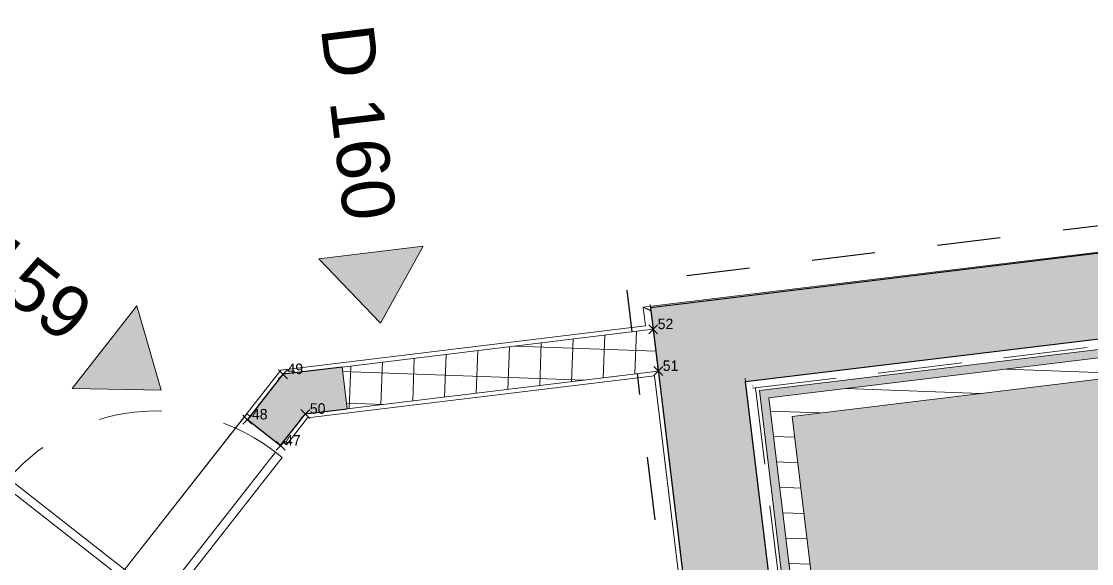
# Model space of a CAD drawing. Header units: metres. Extents: x 400403 to 400526, y 4543947 to 4544120.
# Drawn here: x 400457.34 to 400462.42, y 4543975.41 to 4543977.99 of the extents above; entities that cross this region are included whole.
import ezdxf

# ---------------------------------------------------------------- set-up
doc = ezdxf.new("R2010")
doc.units = ezdxf.units.M
for name, pattern in [('Dash', [0.6, 0.3, -0.3]), ('Dot 1mm', [0.09999999999999999, 0, -0.09999999999999999]), ('Hidden', [0.6000000000000001, 0.4, -0.2]), ('Hidden_2_', [0.6000000000000001, 0.4, -0.2])]:
    doc.linetypes.add(name, pattern=pattern)
for name, color, linetype, lineweight, true_color in [('A-----NPP', 7, 'Continuous', 15, 0x00a000), ('A_AREA', 4, 'Dash', 60, 0x00ffff), ('A_DOOR', 5, 'Continuous', 13, 0x0000ff), ('A_RC', 7, 'Continuous', 15, 0x007f00)]:
    doc.layers.add(name, color=color, linetype=linetype, lineweight=lineweight, true_color=true_color)
for name, color, linetype, lineweight in [('A-DETLGEM', 7, 'Continuous', 13), ('A_ELEVATION_1', 7, 'Continuous', 13), ('A_ELEVATION_2', 7, 'Continuous', 18), ('A_HATCH', 7, 'Continuous', 18), ('A_PROJECTION', 7, 'Continuous', 5), ('A_SECTION_LINE', 7, 'Continuous', 5), ('G-PLANOTM', 7, 'Continuous', 13)]:
    doc.layers.add(name, color=color, linetype=linetype, lineweight=lineweight)
doc.styles.add('Arial_1', font='Arial.ttf', dxfattribs={"height": 0.2499999999999998})
pattern_1 = [(45, (0, 0), (-0.08838834764831845, 0.08838834764831845), []), (45, (0.08800000000000001, 0), (-0.08838834764831845, 0.08838834764831845), [0.063, -0.031])]

# ---------------------------------------------------------------- blocks, each defined once
blk = doc.blocks.new('_SINGLE SWINGING_no handle - INT HOLLOW METAL-5776789-PERON KAT _1_10 _-3_21_ KOTU TUĞLA DUVAR PLANI - 2_2')
at = {"layer": 'A_DOOR', "color": 176, "true_color": 0x00007f}
for p, q in [((-0.4600000000000067, 0.02949999999902054), (0.4599999999999747, 0.02949999999902054)), ((-0.4600000000000068, -0.01050000000097889), (-0.4600000000000067, 0.02949999999902054)), ((0.4599999999999746, 0.02949999999902054), (0.4599999999999746, -0.01050000000097889)), ((0.4599999999999746, -0.01050000000097889), (-0.4600000000000068, -0.01050000000097889)), ((0.4599999999999578, -0.0105000000009838), (0.4199999999999578, -0.01050000000098373)), ((0.4199999999999564, -0.9305000000009839), (0.4199999999999578, -0.0105000000009837)), ((0.4599999999999578, -0.0105000000009838), (0.4599999999999563, -0.930500000000984)), ((0.4599999999999563, -0.930500000000984), (0.4199999999999564, -0.9305000000009839))]:
    blk.add_line(p, q, dxfattribs=at)
at = {"layer": 'A_DOOR', "linetype": 'Dash', "lineweight": 5}
blk.add_arc((0.4599999999999576, -0.01050000000098373), 0.9200000000000008, 178.9999999999995, 269.9999999999996, dxfattribs=at)
blk = doc.blocks.new('M09-PRT-S24-ZZ-M3-ARC-01_rvt-1-PERON KAT _1_10 _-3_21_ KOTU TUĞLA DUVAR PLANI - 2_2')
at = {"layer": 'A_HATCH', "lineweight": 5, "true_color": 0x787878}
h = blk.add_hatch(dxfattribs=at)
h.set_pattern_fill('FP_2', color=8, style=0, pattern_type=2)
h.set_pattern_definition([(45, (0, 0), (-0.1060660171779821, 0.1060660171779821), []), (135, (0, 0), (-0.1060660171779821, -0.1060660171779821), [])])
h.paths.add_polyline_path([(126.1570852142813, -33.79297779469709), (127.0316642525811, -32.5892230183582), (126.8698608537061, -32.4716659678997), (125.9952818154062, -33.67542074423866)], flags=0)
at = {"layer": 'A_RC', "lineweight": 5, "true_color": 0xff8000}
blk.add_hatch(color=30, dxfattribs=at).paths.add_polyline_path([(125.8718694785265, -34.17471655963386), (126.0694071466455, -34.14342966662577), (126.0395281638228, -33.95478119357212), (126.1570852142812, -33.79297779469707), (125.9952818154062, -33.67542074423863), (125.8290310402953, -33.90424530536576), (125.8706842423838, -34.1672332731427)], flags=0)
at = {"layer": 'G-PLANOTM', "linetype": 'Hidden', "lineweight": 5, "true_color": 0x787878}
h = blk.add_hatch(dxfattribs=at)
h.set_pattern_fill('FP_1', color=8, style=0, pattern_type=2)
h.set_pattern_definition(pattern_1)
h.paths.add_polyline_path([(126.8121334168002, -43.94984180028957), (127.0503788279411, -43.62192512375999), (69.14334172818242, -1.550000000000271), (68.45375773204518, -1.550000000000263), (126.4136455600131, -43.66032342544006)], flags=0)
h.paths.add_polyline_path([(132.2902747160183, -36.4098271582594), (132.5285201268918, -36.08191048209794), (127.3504922333829, -32.31985300626563), (127.1122468225093, -32.64776968242712), (132.1021460413161, -36.27314367535099)], flags=0)
h.paths.add_polyline_path([(121.2879627219687, -28.41617958819882), (121.5262081328422, -28.08826291203734), (113.7134310618535, -22.41194810813881), (113.47518565098, -22.73986478430029), (116.3527024355227, -24.83050310331983), (116.3536590453407, -24.82918652046008), (116.5154591494044, -24.94674810570355), (116.5145058344612, -24.94806015382449), (121.2163430921679, -28.36414488130859)], flags=0)
h.paths.add_polyline_path([(108.3025794247999, -18.98174638035507), (108.5408248356733, -18.65382970419358), (84.99942286000416, -1.550000000000271), (84.30983886464098, -1.550000000000263), (108.2978207895446, -18.9782890294669)], flags=0)
h = blk.add_hatch(dxfattribs=at)
h.set_pattern_fill('FP_1', color=8, style=0, pattern_type=2)
h.set_pattern_definition(pattern_1)
h.paths.add_polyline_path([(127.1122468225094, -32.64776968242711), (130.9857625666644, -27.31633264351168), (130.6599236294859, -27.07959679837147), (126.7864078853309, -32.41103383728689), (127.0346170822299, -32.59136837467607)], flags=0)
h.paths.add_polyline_path([(121.6138016591508, -28.65291543334167), (125.4873174033058, -23.32147839442628), (125.1614784661237, -23.0847425492834), (121.2879627219687, -28.4161795881988), (121.5917156076558, -28.63686897765484)], flags=0)
h.paths.add_polyline_path([(135.21748573713, -21.49186537924387), (138.8562134154608, -16.48358638927134), (138.5303744782823, -16.24685054413112), (134.8916467999515, -21.25512953410366), (135.1931043235056, -21.47415124535287)], flags=0)
h.paths.add_polyline_path([(129.7190405737715, -17.49701113015849), (133.3577682521022, -12.48873214018594), (133.0319293149201, -12.25199629504308), (129.3932016365893, -17.26027528501563), (129.5801584177356, -17.39610733741734)], flags=0)
at = {"layer": 'A_AREA', "lineweight": 25}
for p, q in [((132.6112680605903, -24.17286189150926), (126.6225759938333, -32.41558937946267)), ((126.8110926164759, -32.55255350712105), (126.6492887224688, -32.43499713825349)), ((131.9079152791986, -36.25557912753774), (126.9728965105306, -32.67010987602317))]:
    blk.add_line(p, q, dxfattribs=at)
at = {"layer": 'A_ELEVATION_2', "lineweight": 20}
for p, q in [((126.869860853706, -32.47166596789967), (125.9952818154061, -33.67542074423864)), ((127.031664252581, -32.58922301835816), (126.869860853706, -32.47166596789967)), ((126.1570852142811, -33.79297779469707), (127.031664252581, -32.58922301835816))]:
    blk.add_line(p, q, dxfattribs=at)
at = {"layer": 'A_ELEVATION_2', "lineweight": 13}
blk.add_line((125.9952818154061, -33.67542074423864), (126.1570852142811, -33.79297779469707), dxfattribs=at)
at = {"layer": 'A_RC'}
for p, q in [((126.7610517826505, -32.43496289088858), (130.8686069812937, -26.78139817813885)), ((126.8335412546196, -32.48762957510682), (126.7610517826505, -32.43496289088858)), ((125.8079813279424, -33.899191716545), (126.8335412546196, -32.48762957510682)), ((127.0361057084835, -32.61713591108737), (126.0605778761754, -33.95983478239268)), ((131.9549290342833, -36.19087024502572), (127.0361057084835, -32.61713591108737)), ((126.0509539463487, -35.4332604540322), (125.8079813279424, -33.899191716545)), ((126.0605778761754, -33.95983478239268), (126.086022389094, -34.12048511437247)), ((126.086022389094, -34.12048511437247), (126.0662686222821, -34.12361380367327)), ((125.8687309541631, -34.15490069668131), (125.8489771873512, -34.15802938598213)), ((125.8489771873512, -34.15802938598213), (126.0054116523914, -35.14571772657726))]:
    blk.add_line(p, q, dxfattribs=at)
at = {"layer": 'A_RC', "color": 7, "lineweight": 25}
for p, q in [((125.9952818154061, -33.67542074423861), (125.8290310402952, -33.90424530536573)), ((126.0395281638227, -33.95478119357207), (126.1570852142811, -33.79297779469704)), ((125.8290310402952, -33.90424530536573), (125.8718694785264, -34.17471655963384)), ((126.0694071466454, -34.14342966662574), (126.0395281638227, -33.95478119357207)), ((125.8718694785264, -34.17471655963384), (126.0694071466454, -34.14342966662574))]:
    blk.add_line(p, q, dxfattribs=at)
at = {"layer": 'A_RC', "color": 7}
blk.add_line((126.1570852142811, -33.79297779469704), (125.9952818154061, -33.67542074423861), dxfattribs=at)
at = {"layer": 'G-PLANOTM', "lineweight": 25}
for p, q in [((130.6599236294858, -27.07959679837145), (126.7864078853308, -32.41103383728686)), ((127.3504922333827, -32.3198530062656), (130.9857625666643, -27.31633264351165)), ((132.5285201268917, -36.0819104820979), (127.3504922333827, -32.3198530062656)), ((126.7864078853308, -32.41103383728686), (127.1122468225093, -32.64776968242708)), ((127.1122468225092, -32.64776968242709), (132.2902747160182, -36.40982715825938))]:
    blk.add_line(p, q, dxfattribs=at)
at = {"layer": 'G-PLANOTM', "linetype": 'Hidden'}
for p, q in [((127.3965946495271, -32.3166019311817), (130.9936579144108, -27.36566908660468)), ((132.553993323664, -36.04684963460404), (127.40431391057, -32.30538853539748))]:
    blk.add_line(p, q, dxfattribs=at)
for points in [[(127.3720012435487, -32.31314020546066), (127.371592645847, -32.31326399402137), (127.3711731414088, -32.31339188351043), (127.3707441186037, -32.31352335192688)], [(127.3881166427685, -32.30845930099884), (127.3877697203161, -32.30855397869646), (127.3874225266882, -32.30864875566149), (127.3870726389875, -32.30874454583201)], [(127.404313156998, -32.3053890019205), (127.404227200678, -32.30532660948352), (127.4040839273194, -32.30528557285601), (127.4038917054175, -32.30526275636748)], [(126.7975629016767, -32.41900019693905), (126.7872258840241, -32.42373955377855), (126.7740395785709, -32.42965489617361), (126.760284382709, -32.43580385589628)]]:
    blk.add_open_spline(points, degree=3, dxfattribs=at)
at = {"lineweight": 15, "rotation": 279.0000000000001}
blk.add_blockref('_SINGLE SWINGING_no handle - INT HOLLOW METAL-5776789-PERON KAT _1_10 _-3_21_ KOTU TUĞLA DUVAR PLANI - 2_2', (126.1579852716792, -34.63556917889983), dxfattribs=at)
blk = doc.blocks.new('Elevation - Filled Arrow-693709-PERON KAT _1_10 _-3_21_ KOTU TUĞLA DUVAR PLANI - 2_2')
at = {"layer": 'A_SECTION_LINE'}
blk.add_hatch(color=256, dxfattribs=at).paths.add_polyline_path([(6.591881948714948e-07, 0.005843741991433941), (0.002531957843382645, 0.002468698742516678), (-0.002450179215144995, 0.002468698742516693)], flags=0)
for p, q in [((6.591881948721558e-07, 0.005843741991433941), (-0.002450179215144995, 0.002468698742516693)), ((0.002531957843382645, 0.002468698742516679), (6.591881948714948e-07, 0.005843741991433941)), ((-0.002450179215144993, 0.002468698742516694), (0.002531957843382645, 0.002468698742516678))]:
    blk.add_line(p, q, dxfattribs=at)
blk = doc.blocks.new('*U825')
at = {"color": 0, "linetype": 'ByBlock', "lineweight": -2, "transparency": 16777216}
for p, q in [((-0.7071067811865476, -0.7071067811865476), (0.7071067811865476, 0.7071067811865476)), ((-0.7071067811865476, 0.7071067811865476), (0.7071067811865476, -0.7071067811865476))]:
    blk.add_line(p, q, dxfattribs=at)
blk = doc.blocks.new('*U964', base_point=(400458.5694089128, 4543975.970171575))
at = {"color": 1, "linetype": 'ByBlock', "insert": (400458.5906221162, 4543975.970171575), "char_height": 0.05, "attachment_point": 7}
blk.add_mtext('47', dxfattribs=at)
blk = doc.blocks.new('*U965', base_point=(400458.5694089128, 4543975.970171575))
at = {"color": 61, "linetype": 'ByBlock', "lineweight": -2}
blk.add_blockref('*U964', (400458.5694089128, 4543975.970171575), dxfattribs=at)
blk = doc.blocks.new('*U966', base_point=(400458.5694089128, 4543975.970171575))
at = {"color": 61, "linetype": 'ByBlock', "lineweight": -2}
blk.add_blockref('*U965', (400458.5694089128, 4543975.970171575), dxfattribs=at)
at = {"color": 60, "linetype": 'ByBlock', "lineweight": -2, "xscale": 0.03, "yscale": 0.03, "zscale": 0.03, "rotation": 8.537736462515939e-07}
blk.add_blockref('*U825', (400458.5694089128, 4543975.970171575), dxfattribs=at)
blk = doc.blocks.new('*U967', base_point=(400458.4119702425, 4543976.093512829))
at = {"color": 1, "linetype": 'ByBlock', "insert": (400458.4331834459, 4543976.093512829), "char_height": 0.05, "attachment_point": 7}
blk.add_mtext('48', dxfattribs=at)
blk = doc.blocks.new('*U968', base_point=(400458.4119702425, 4543976.093512829))
at = {"color": 61, "linetype": 'ByBlock', "lineweight": -2}
blk.add_blockref('*U967', (400458.4119702425, 4543976.093512829), dxfattribs=at)
blk = doc.blocks.new('*U969', base_point=(400458.4119702425, 4543976.093512829))
at = {"color": 60, "linetype": 'ByBlock', "lineweight": -2, "xscale": 0.03, "yscale": 0.03, "zscale": 0.03, "rotation": 8.537736462515939e-07}
blk.add_blockref('*U825', (400458.4119702425, 4543976.093512829), dxfattribs=at)
at = {"color": 61, "linetype": 'ByBlock', "lineweight": -2}
blk.add_blockref('*U968', (400458.4119702425, 4543976.093512829), dxfattribs=at)
blk = doc.blocks.new('*U970', base_point=(400458.5808507602, 4543976.309079993))
at = {"color": 1, "linetype": 'ByBlock', "insert": (400458.6020639636, 4543976.309079993), "char_height": 0.05, "attachment_point": 7}
blk.add_mtext('49', dxfattribs=at)
blk = doc.blocks.new('*U971', base_point=(400458.5808507602, 4543976.309079993))
at = {"color": 61, "linetype": 'ByBlock', "lineweight": -2}
blk.add_blockref('*U970', (400458.5808507602, 4543976.309079993), dxfattribs=at)
blk = doc.blocks.new('*U972', base_point=(400458.5808507602, 4543976.309079993))
at = {"color": 61, "linetype": 'ByBlock', "lineweight": -2}
blk.add_blockref('*U971', (400458.5808507602, 4543976.309079993), dxfattribs=at)
at = {"color": 60, "linetype": 'ByBlock', "lineweight": -2, "xscale": 0.03, "yscale": 0.03, "zscale": 0.03, "rotation": 8.537736462515939e-07}
blk.add_blockref('*U825', (400458.5808507602, 4543976.309079993), dxfattribs=at)
blk = doc.blocks.new('*U973', base_point=(400458.6871998102, 4543976.120525506))
at = {"color": 1, "linetype": 'ByBlock', "insert": (400458.7084130137, 4543976.120525506), "char_height": 0.05, "attachment_point": 7}
blk.add_mtext('50', dxfattribs=at)
blk = doc.blocks.new('*U974', base_point=(400458.6871998102, 4543976.120525506))
at = {"color": 61, "linetype": 'ByBlock', "lineweight": -2}
blk.add_blockref('*U973', (400458.6871998102, 4543976.120525506), dxfattribs=at)
blk = doc.blocks.new('*U975', base_point=(400458.6871998102, 4543976.120525506))
at = {"color": 61, "linetype": 'ByBlock', "lineweight": -2}
blk.add_blockref('*U974', (400458.6871998102, 4543976.120525506), dxfattribs=at)
at = {"color": 60, "linetype": 'ByBlock', "lineweight": -2, "xscale": 0.03, "yscale": 0.03, "zscale": 0.03, "rotation": 8.537736462515939e-07}
blk.add_blockref('*U825', (400458.6871998102, 4543976.120525506), dxfattribs=at)
blk = doc.blocks.new('*U976', base_point=(400460.3628124288, 4543976.324008929))
at = {"color": 1, "linetype": 'ByBlock', "insert": (400460.3840256322, 4543976.324008929), "char_height": 0.05, "attachment_point": 7}
blk.add_mtext('51', dxfattribs=at)
blk = doc.blocks.new('*U977', base_point=(400460.3628124288, 4543976.324008929))
at = {"color": 61, "linetype": 'ByBlock', "lineweight": -2}
blk.add_blockref('*U976', (400460.3628124288, 4543976.324008929), dxfattribs=at)
blk = doc.blocks.new('*U978', base_point=(400460.3628124288, 4543976.324008929))
at = {"color": 61, "linetype": 'ByBlock', "lineweight": -2}
blk.add_blockref('*U977', (400460.3628124288, 4543976.324008929), dxfattribs=at)
at = {"color": 60, "linetype": 'ByBlock', "lineweight": -2, "xscale": 0.03, "yscale": 0.03, "zscale": 0.03, "rotation": 8.537736462515939e-07}
blk.add_blockref('*U825', (400460.3628124288, 4543976.324008929), dxfattribs=at)
blk = doc.blocks.new('*U979', base_point=(400460.3387019153, 4543976.522550315))
at = {"color": 1, "linetype": 'ByBlock', "insert": (400460.3599151187, 4543976.522550315), "char_height": 0.05, "attachment_point": 7}
blk.add_mtext('52', dxfattribs=at)
blk = doc.blocks.new('*U980', base_point=(400460.3387019153, 4543976.522550315))
at = {"color": 61, "linetype": 'ByBlock', "lineweight": -2}
blk.add_blockref('*U979', (400460.3387019153, 4543976.522550315), dxfattribs=at)
blk = doc.blocks.new('*U981', base_point=(400460.3387019153, 4543976.522550315))
at = {"color": 61, "linetype": 'ByBlock', "lineweight": -2}
blk.add_blockref('*U980', (400460.3387019153, 4543976.522550315), dxfattribs=at)
at = {"color": 60, "linetype": 'ByBlock', "lineweight": -2, "xscale": 0.03, "yscale": 0.03, "zscale": 0.03, "rotation": 8.537736462515939e-07}
blk.add_blockref('*U825', (400460.3387019153, 4543976.522550315), dxfattribs=at)

msp = doc.modelspace()

# ---------------------------------------------------------------- hatches: boundary and pattern name
at = {"layer": 'A-DETLGEM', "true_color": 0xc0c0c0}
h = msp.add_hatch(color=9, dxfattribs=at)
h.paths.add_polyline_path([(400452.7678284498, 4543963.817201259), (400452.807536728, 4543963.822023363), (400452.2095959864, 4543968.745849808), (400451.8621474833, 4543968.703656279), (400443.1550779355, 4544040.403235087), (400441.0116069176, 4544042.707948361), (400440.4027377538, 4544047.721766425), (400440.3665329389, 4544047.688094571), (400440.973465436, 4544042.690224256), (400443.1169364539, 4544040.385510983), (400451.8272613075, 4543968.659125897), (400452.1747098116, 4543968.701319427), (400452.7590697927, 4543963.88932564)], flags=0)
h.paths.add_polyline_path([(400459.1456847905, 4543964.591716809), (400459.1853930682, 4543964.596538912), (400458.5934799553, 4543969.47073001), (400461.6588573853, 4543969.842984003), (400460.8873209447, 4543976.19630845), (400466.8435626134, 4543976.919623862), (400467.3137176313, 4543973.048066777), (400474.6425523991, 4543973.93806746), (400474.1723973808, 4543977.809624544), (400480.1286390489, 4543978.532939957), (400480.9001754895, 4543972.179615511), (400483.9425375685, 4543972.549074559), (400484.5344506814, 4543967.674883462), (400484.5741589595, 4543967.679705564), (400483.9774237438, 4543972.59360494), (400480.9350616648, 4543972.224145892), (400480.1635252247, 4543978.577470337), (400474.1278670002, 4543977.844510719), (400474.5980220182, 4543973.972953635), (400467.3486038066, 4543973.092597158), (400466.8784487887, 4543976.964154243), (400460.8427905642, 4543976.231194624), (400461.6143270048, 4543969.877870179), (400458.5489495748, 4543969.505616185), (400459.1390477351, 4543964.646370565)], flags=0)
h.paths.add_polyline_path([(400459.9569060474, 4543983.487089534), (400465.9924567199, 4543984.220036092), (400464.8906062405, 4543993.293377566), (400458.8746948356, 4543992.562815967), (400459.9556163388, 4543983.497905393)], flags=0)
h.paths.add_polyline_path([(400459.9918782643, 4543983.531630363), (400458.9191393612, 4543992.527919366), (400464.8557200652, 4543993.248847186), (400465.9479263393, 4543984.254922268), (400460.1314518425, 4543983.548579931)], flags=0)
h.paths.add_polyline_path([(400458.0112363381, 4543999.817669151), (400464.0157961418, 4544000.546852232), (400463.0719067157, 4544008.319441385), (400462.9540591092, 4544008.827320962), (400462.853616445, 4544009.313623422), (400462.7649953143, 4544009.802260861), (400462.6882504007, 4544010.292949756), (400462.623429733, 4544010.785405664), (400462.5705746912, 4544011.279343418), (400462.5297200285, 4544011.774477336), (400462.5008939017, 4544012.270521433), (400462.4841179132, 4544012.767189649), (400462.4794071672, 4544013.264196078), (400462.4867703492, 4544013.761255213), (400462.5060082256, 4544014.257894722), (400462.519393141, 4544014.493754781), (400462.5472567083, 4544014.769675243), (400462.5872155993, 4544015.044103815), (400462.6391938786, 4544015.316496773), (400462.7030915535, 4544015.586352989), (400462.7787847874, 4544015.853140966), (400462.8661452603, 4544016.11639228), (400462.9649505989, 4544016.375457826), (400463.0751031215, 4544016.630059193), (400463.1963096686, 4544016.879517213), (400463.3283640147, 4544017.123412716), (400463.4709075989, 4544017.361116725), (400463.6239789823, 4544017.592643403), (400463.7867914751, 4544017.816846895), (400463.9594442361, 4544018.033863748), (400454.573545323, 4544028.125815366), (400458.009917698, 4543999.828527677)], flags=0)
h.paths.add_polyline_path([(400458.046122513, 4543999.862199532), (400454.6280945071, 4544028.008427956), (400463.9062519699, 4544018.032322622), (400463.7351404928, 4544017.81486156), (400463.5736655855, 4544017.590152182), (400463.4178631395, 4544017.351430406), (400463.2808331425, 4544017.120708297), (400463.1500316883, 4544016.876865254), (400463.0299779103, 4544016.627555124), (400462.9208997866, 4544016.373251341), (400462.8230044554, 4544016.114436824), (400462.7301173477, 4544015.829012659), (400462.6614841811, 4544015.585249143), (400462.5981659611, 4544015.315880894), (400462.5466433965, 4544015.04400983), (400462.5062295982, 4544014.762341226), (400462.4784841562, 4544014.479461997), (400462.4637149625, 4544014.218560378), (400462.4453155819, 4544013.722700703), (400462.4389194982, 4544013.226541006), (400462.4445304564, 4544012.730371809), (400462.4621451708, 4544012.23448364), (400462.4917533278, 4544011.739166859), (400462.5333375918, 4544011.244711499), (400462.5868736111, 4544010.75140708), (400462.6523300392, 4544010.259542453), (400462.7296685494, 4544009.769405625), (400462.8188438561, 4544009.281283592), (400462.9198037434, 4544008.795462168), (400463.0330741453, 4544008.307408151), (400463.9712657613, 4544000.581738408), (400458.1453932078, 4543999.874254788)], flags=0)
h.paths.add_polyline_path([(400473.2484207419, 4543985.099658736), (400479.284049389, 4543985.832614762), (400478.1820188975, 4543994.907438577), (400472.1463606735, 4543994.174478958), (400472.3033203884, 4543992.881972294), (400472.5165721179, 4543992.807302116), (400472.6992997048, 4543992.731547963), (400472.8883344322, 4543992.639742639), (400473.0715157325, 4543992.536969901), (400473.2482302474, 4543992.423592242), (400473.4178836812, 4543992.300005571), (400473.5799032227, 4543992.166638209), (400473.7337397608, 4543992.023949686), (400473.8788699331, 4543991.872429312), (400474.0147979796, 4543991.712594587), (400474.1410574355, 4543991.544989416), (400474.2572126357, 4543991.37018218), (400474.3628600175, 4543991.188763615), (400474.4495357378, 4543991.019716297), (400474.533708327, 4543990.828649135), (400474.6065029633, 4543990.632964118), (400474.6676678532, 4543990.433338114), (400474.7169914288, 4543990.230461626), (400474.754303081, 4543990.025036394), (400474.7794737504, 4543989.817772982), (400474.7924163715, 4543989.609388304), (400474.7930851048, 4543989.400583901), (400474.7792358823, 4543989.172607589), (400474.7576405313, 4543988.984719086), (400474.7216476873, 4543988.779058686), (400474.6736268132, 4543988.575869906), (400474.6137440131, 4543988.375855568), (400474.5422064197, 4543988.179707517), (400474.4592614784, 4543987.988104223), (400474.3651960958, 4543987.801708438), (400474.2603356392, 4543987.621164899), (400474.1449529473, 4543987.446978354), (400474.0197164291, 4543987.280110134), (400473.8846547069, 4543987.12063671), (400473.7407301488, 4543986.969654641), (400473.5880352646, 4543986.827260971), (400473.4272334832, 4543986.694090133), (400473.2588810144, 4543986.570602759), (400473.0835601851, 4543986.457225991), (400473.2471021014, 4543985.110517261)], flags=0)
h.paths.add_polyline_path([(400473.2833069172, 4543985.144189117), (400473.1263708575, 4543986.436500991), (400473.3017485785, 4543986.551669539), (400473.4700988075, 4543986.67688671), (400473.6308465205, 4543986.811724807), (400473.7834426603, 4543986.955723272), (400473.9273660137, 4543987.108390254), (400474.0621249881, 4543987.269204303), (400474.1872592983, 4543987.43761613), (400474.3023415288, 4543987.613050506), (400474.4069785989, 4543987.794908206), (400474.5074580634, 4543987.998059126), (400474.5835245471, 4543988.175389119), (400474.6558126035, 4543988.376024545), (400474.7144871308, 4543988.573864964), (400474.7622909542, 4543988.778158709), (400474.7980785943, 4543988.984896186), (400474.8217278147, 4543989.193371254), (400474.8331578379, 4543989.402871836), (400474.8323296225, 4543989.612682355), (400474.8192459974, 4543989.822086171), (400474.7939516521, 4543990.030368037), (400474.7565329825, 4543990.236816536), (400474.7071177983, 4543990.440726513), (400474.6458748831, 4543990.641401486), (400474.5730134217, 4543990.838156021), (400474.488782282, 4543991.030318075), (400474.3934691679, 4543991.217231289), (400474.2873996334, 4543991.398257236), (400474.1709359764, 4543991.572777596), (400474.0444759946, 4543991.74019627), (400473.9084516294, 4543991.899941416), (400473.7633274915, 4543992.051467401), (400473.6095992732, 4543992.194256666), (400473.4439646486, 4543992.33062162), (400473.2682025452, 4543992.458325363), (400473.1021770272, 4543992.565486071), (400472.9195497153, 4543992.668774039), (400472.7312003668, 4543992.761216792), (400472.5377723147, 4543992.842498573), (400472.3399262401, 4543992.912341758), (400472.1908910541, 4543994.139592783), (400478.1471327222, 4543994.862908197), (400479.2395190084, 4543985.867500938), (400473.334393588, 4543985.150392991)], flags=0)
h.paths.add_polyline_path([(400490.912307022, 4543968.449399011), (400490.9520152997, 4543968.454221114), (400490.3601021873, 4543973.328412213), (400490.732206514, 4543973.373599902), (400488.5232563558, 4543991.563508122), (400490.6556640359, 4543989.270690424), (400483.9677507169, 4544044.343245594), (400483.9214053843, 4544044.393077247), (400490.6011148518, 4543989.388077835), (400488.4687071716, 4543991.680895532), (400490.6876761335, 4543973.408486077), (400490.3155718063, 4543973.363298387), (400490.9056699671, 4543968.504052767)], flags=0)
h.paths.add_polyline_path([(400471.2437053081, 4544001.420437631), (400477.2984102238, 4544002.155710245), (400477.0839002305, 4544003.922122707), (400470.2032762315, 4544011.320340516), (400471.2398309094, 4544001.457303355)], flags=0)
h.paths.add_polyline_path([(400471.2792374413, 4544001.465046455), (400470.2555795555, 4544011.205367911), (400477.0457587489, 4544003.904398602), (400477.2538798433, 4544002.190596421), (400471.452247412, 4544001.48605648)], flags=0)
at = {"layer": 'A-DETLGEM', "lineweight": 5, "true_color": 0x787878}
h = msp.add_hatch(dxfattribs=at)
h.set_pattern_fill('FP_3', color=8, scale=0.999999999991027, angle=-47.07600604230347, style=0, pattern_type=2)
h.set_pattern_definition([(357.9239939576966, (400397.7144573492, 4544091.538091335), (0.004347025583265216, 0.1199212381870702), [])])
h.paths.add_polyline_path([(400452.6685577554, 4543963.805146002), (400452.7678284498, 4543963.817201259), (400452.1747098116, 4543968.701319427), (400451.8272613075, 4543968.659125897), (400443.1169364539, 4544040.385510983), (400440.973465436, 4544042.690224256), (400440.3665329389, 4544047.688094571), (400440.2760209007, 4544047.603914931), (400440.8781117316, 4544042.645913994), (400443.0215827495, 4544040.341200721), (400451.7400458704, 4543968.547799946), (400452.087494374, 4543968.589993476), (400452.5592706141, 4543964.70508621)], flags=0)
h.paths.add_polyline_path([(400459.1853930682, 4543964.596538912), (400459.2846637621, 4543964.608594169), (400458.7048059066, 4543969.383514573), (400461.7701833366, 4543969.755768565), (400460.998646896, 4543976.109093011), (400466.7563471758, 4543976.808297911), (400467.2265021942, 4543972.936740827), (400474.7538783504, 4543973.850852023), (400474.283723332, 4543977.722409106), (400480.0414236113, 4543978.421614005), (400480.8129600519, 4543972.068289559), (400483.8553221314, 4543972.437748608), (400484.4351799874, 4543967.662828204), (400484.5344506814, 4543967.674883462), (400483.9425375685, 4543972.549074559), (400480.9001754895, 4543972.179615511), (400480.1286390489, 4543978.532939957), (400474.1723973808, 4543977.809624544), (400474.6425523991, 4543973.93806746), (400467.3137176313, 4543973.048066777), (400466.8435626134, 4543976.919623862), (400460.8873209447, 4543976.19630845), (400461.6588573853, 4543969.842984003), (400458.5934799553, 4543969.47073001), (400459.1688004301, 4543964.733173301)], flags=0)
h.paths.add_polyline_path([(400459.9918782643, 4543983.531630363), (400465.9479263393, 4543984.254922268), (400464.8557200652, 4543993.248847186), (400458.9191393612, 4543992.527919366), (400459.9690330608, 4543983.723216639)], flags=0)
h.paths.add_polyline_path([(400460.0793088062, 4543983.642982437), (400459.0302506734, 4543992.440677864), (400464.7685046281, 4543993.137521234), (400465.8366003876, 4543984.342137705), (400460.8238406891, 4543983.733397067)], flags=0)
h.paths.add_polyline_path([(400458.046122513, 4543999.862199532), (400463.9712657613, 4544000.581738408), (400463.0324890955, 4544008.312225821), (400462.9198037434, 4544008.795462168), (400462.8188438561, 4544009.281283592), (400462.7296685494, 4544009.769405625), (400462.6523300392, 4544010.259542453), (400462.5868736111, 4544010.75140708), (400462.5333375918, 4544011.244711499), (400462.4917533278, 4544011.739166859), (400462.4621451708, 4544012.23448364), (400462.4445304564, 4544012.730371809), (400462.4389194982, 4544013.226541006), (400462.4453155819, 4544013.722700703), (400462.4637149625, 4544014.218560378), (400462.4793540073, 4544014.49482813), (400462.5070143264, 4544014.770152225), (400462.5466433965, 4544015.04400983), (400462.5981659611, 4544015.315880894), (400462.6614841811, 4544015.585249143), (400462.7364778157, 4544015.851603053), (400462.8230044554, 4544016.114436824), (400462.9235176184, 4544016.37935453), (400463.0299779103, 4544016.627555124), (400463.1500316883, 4544016.876865254), (400463.2808331425, 4544017.120708297), (400463.422133884, 4544017.358621203), (400463.5736655855, 4544017.590152182), (400463.7351404928, 4544017.81486156), (400463.9062519699, 4544018.032322622), (400454.6280945071, 4544028.008427956), (400458.0428259128, 4543999.889345844)], flags=0)
h.paths.add_polyline_path([(400458.13333795, 4543999.973525482), (400454.7644674669, 4544027.714959431), (400463.7738464681, 4544018.027851372), (400463.606532131, 4544017.809376706), (400463.4486891135, 4544017.583964087), (400463.3006047342, 4544017.352023827), (400463.1625485487, 4544017.113978123), (400463.034771857, 4544016.870260286), (400462.9175072486, 4544016.621313947), (400462.810968178, 4544016.367592262), (400462.709071736, 4544016.090110143), (400462.6308224966, 4544015.847678075), (400462.5575438008, 4544015.582431962), (400462.4956458771, 4544015.314301556), (400462.445241396, 4544015.04377493), (400462.4064221081, 4544014.771344515), (400462.3792586761, 4544014.497506214), (400462.3638005435, 4544014.222758487), (400462.344939449, 4544013.693761763), (400462.3389198544, 4544013.227025782), (400462.3445352098, 4544012.728999308), (400462.3621856692, 4544012.231254033), (400462.3918609211, 4544011.734080746), (400462.4335436268, 4544011.237769905), (400462.4872094366, 4544010.742611465), (400462.552826997, 4544010.24889471), (400462.6303579725, 4544009.756908078), (400462.7197570686, 4544009.266938997), (400462.8209720553, 4544008.779273718), (400462.9339438026, 4544008.294197143), (400463.8599398105, 4544000.668953845), (400458.5688852772, 4544000.026417577)], flags=0)
h.paths.add_polyline_path([(400473.2833069172, 4543985.144189117), (400479.2395190084, 4543985.867500938), (400478.1471327222, 4543994.862908197), (400472.1908910541, 4543994.139592783), (400472.3399262401, 4543992.912341758), (400472.5492364206, 4543992.83768116), (400472.7456524536, 4543992.754123638), (400472.9364829278, 4543992.659197175), (400473.1021770272, 4543992.565486071), (400473.278458511, 4543992.451705678), (400473.4477920542, 4543992.327821494), (400473.6095992732, 4543992.194256666), (400473.7633274915, 4543992.051467401), (400473.9084516294, 4543991.899941416), (400474.0444759946, 4543991.74019627), (400474.1709359764, 4543991.572777596), (400474.2873996334, 4543991.398257236), (400474.3934691679, 4543991.217231289), (400474.488782282, 4543991.030318075), (400474.5786858709, 4543990.822838184), (400474.6505804016, 4543990.625982889), (400474.709306113, 4543990.431696511), (400474.7578941398, 4543990.229306682), (400474.7939516521, 4543990.030368037), (400474.8192459974, 4543989.822086171), (400474.8323296225, 4543989.612682355), (400474.8331578379, 4543989.402871836), (400474.8217278147, 4543989.193371254), (400474.79632313, 4543988.974755244), (400474.7622909542, 4543988.778158709), (400474.7144871308, 4543988.573864964), (400474.6548304069, 4543988.372712747), (400474.5835245471, 4543988.175389119), (400474.5008131066, 4543987.982568069), (400474.4069785989, 4543987.794908206), (400474.3023415288, 4543987.613050506), (400474.1872592983, 4543987.43761613), (400474.0621249881, 4543987.269204303), (400473.9273660137, 4543987.108390254), (400473.7834426603, 4543986.955723272), (400473.6308465205, 4543986.811724807), (400473.4700988075, 4543986.67688671), (400473.3017485785, 4543986.551669539), (400473.1263708575, 4543986.436500991), (400473.2747680159, 4543985.214503887)], flags=0)
h.paths.add_polyline_path([(400473.3705223548, 4543985.255515068), (400473.2332925061, 4543986.385553398), (400473.408792357, 4543986.505118405), (400473.5771235107, 4543986.634581187), (400473.7377284608, 4543986.773512967), (400473.8900752883, 4543986.921453607), (400474.033659428, 4543987.077913134), (400474.1680053352, 4543987.242373363), (400474.2926680595, 4543987.414289603), (400474.4072347256, 4543987.593092478), (400474.5113258912, 4543987.7781898), (400474.6045968114, 4543987.968968531), (400474.6867385763, 4543988.164796823), (400474.7574791355, 4543988.365026097), (400474.8165841988, 4543988.568993204), (400474.8638580125, 4543988.77602261), (400474.8991440078, 4543988.985428645), (400474.9223253196, 4543989.196517765), (400474.9333251715, 4543989.408590847), (400474.9321071329, 4543989.620945515), (400474.9186752373, 4543989.83287846), (400474.8930739714, 4543990.043687768), (400474.8553881241, 4543990.252675246), (400474.8057425107, 4543990.459148736), (400474.742734118, 4543990.666704048), (400474.6712687486, 4543990.861829015), (400474.5868859711, 4543991.056702144), (400474.4884589599, 4543991.251547192), (400474.3852250609, 4543991.430289452), (400474.2686148203, 4543991.607766326), (400474.1419881839, 4543991.778241205), (400474.0057645338, 4543991.94114948), (400473.8545224141, 4543992.101524921), (400473.7063611532, 4543992.242134887), (400473.5441730344, 4543992.379215167), (400473.3743678416, 4543992.506738442), (400473.197507964, 4543992.624282361), (400473.0141791544, 4543992.731457622), (400472.8249885906, 4543992.827909264), (400472.6305628624, 4543992.913317845), (400472.431545903, 4543992.987400494), (400472.3022170058, 4543994.052377346), (400478.0599172851, 4543994.751582244), (400479.1281930571, 4543985.954716375), (400473.5552954325, 4543985.277953582)], flags=0)
h.paths.add_polyline_path([(400490.9520152997, 4543968.454221114), (400491.0512859941, 4543968.466276371), (400490.4714281381, 4543973.241196775), (400490.8435324653, 4543973.286384464), (400488.6596293155, 4543991.270039597), (400490.7920369956, 4543988.977221899), (400484.0836140494, 4544044.218666462), (400483.9677507169, 4544044.343245594), (400490.6556640359, 4543989.270690424), (400488.5232563558, 4543991.563508122), (400490.732206514, 4543973.373599902), (400490.3601021873, 4543973.328412213), (400490.9354226621, 4543968.590855503)], flags=0)
h.paths.add_polyline_path([(400471.2792374413, 4544001.465046455), (400477.2538798433, 4544002.190596421), (400477.0457587489, 4544003.904398602), (400470.2555795555, 4544011.205367911), (400471.2667903668, 4544001.583483002)], flags=0)
h.paths.add_polyline_path([(400471.368067774, 4544001.576568517), (400470.3863378647, 4544010.917936397), (400476.9504050445, 4544003.86008834), (400477.1425538911, 4544002.277811859), (400471.4450105066, 4544001.585912306)], flags=0)
h = msp.add_hatch(dxfattribs=at)
h.set_pattern_fill('FP_5', color=8, scale=0.999999999991027, angle=-47.07600604230347, style=0, pattern_type=2)
h.set_pattern_definition([(357.9239939576966, (400397.9255758983, 4544091.311091429), (0.2588922161881987, 0.2407796095912603), [0.2499999999977568, -0.2499999999977568]), (357.9239939576966, (400397.9282760632, 4544091.405100519), (0.2588922161881987, 0.2407796095912603), [0.2499999999977568, -0.2499999999977568]), (357.9239939576966, (400397.9323895138, 4544091.499058379), (0.2588922161881987, 0.2407796095912603), [0.2499999999977568, -0.2499999999977568]), (87.92399395769654, (400397.9646088553, 4544091.529023593), (-0.2407796095912603, 0.2588922161881987), [0.2499999999977567, -0.2499999999977567]), (87.92399395769654, (400398.0578856876, 4544091.525642401), (-0.2407796095912603, 0.2588922161881987), [0.2499999999977567, -0.2499999999977567]), (87.92399395769654, (400398.1525758056, 4544091.522209978), (-0.2407796095912603, 0.2588922161881987), [0.2499999999977567, -0.2499999999977567])])
h.paths.add_polyline_path([(400451.6758508107, 4543963.684593434), (400452.6685577554, 4543963.805146002), (400452.087494374, 4543968.589993476), (400451.7400458704, 4543968.547799946), (400443.0215827495, 4544040.341200721), (400440.8781117316, 4544042.645913994), (400440.2760209007, 4544047.603914931), (400439.3709005242, 4544046.76211855), (400439.9245746908, 4544042.202811386), (400442.0680457087, 4544039.898098114), (400450.8678914944, 4543967.434540433), (400451.215339998, 4543967.476733963), (400451.6552285489, 4543963.854410329)], flags=0)
h.paths.add_polyline_path([(400459.2846637621, 4543964.608594169), (400460.2773707073, 4543964.729146739), (400459.8180654204, 4543968.511360197), (400462.8834428504, 4543968.88361419), (400462.1119064098, 4543975.236938636), (400465.8841927998, 4543975.695038398), (400466.3543478182, 4543971.823481313), (400475.8671378642, 4543972.978697646), (400475.3969828459, 4543976.85025473), (400479.1692692358, 4543977.308354492), (400479.9408056764, 4543970.955030045), (400482.9831677554, 4543971.324489095), (400483.4424730427, 4543967.542275636), (400484.4351799874, 4543967.662828204), (400483.8553221314, 4543972.437748608), (400480.8129600519, 4543972.068289559), (400480.0414236113, 4543978.421614005), (400474.283723332, 4543977.722409106), (400474.7538783504, 4543973.850852023), (400467.2265021942, 4543972.936740827), (400466.7563471758, 4543976.808297911), (400460.998646896, 4543976.109093011), (400461.7701833366, 4543969.755768565), (400458.7048059066, 4543969.383514573), (400459.0391149411, 4543966.630600194)], flags=0)
h.paths.add_polyline_path([(400460.0793088062, 4543983.642982437), (400465.8366003876, 4543984.342137705), (400464.7685046281, 4543993.137521234), (400459.0302506734, 4543992.440677864), (400460.0407754958, 4543983.966133577)], flags=0)
h.paths.add_polyline_path([(400460.9536142239, 4543984.756503169), (400460.141363796, 4543991.568262833), (400463.8963502521, 4543992.024261721), (400464.7233408742, 4543985.21429208), (400463.0883182456, 4543985.015737836)], flags=0)
h.paths.add_polyline_path([(400458.13333795, 4543999.973525482), (400463.8599398105, 4544000.668953845), (400462.9339438026, 4544008.294197143), (400462.8209720553, 4544008.779273718), (400462.7197570686, 4544009.266938997), (400462.6303579725, 4544009.756908078), (400462.552826997, 4544010.24889471), (400462.4859451732, 4544010.754276448), (400462.4335436268, 4544011.237769905), (400462.3918609211, 4544011.734080746), (400462.3621856692, 4544012.231254033), (400462.3441319662, 4544012.764763028), (400462.3389198544, 4544013.227025782), (400462.345342883, 4544013.725042491), (400462.3638005435, 4544014.222758487), (400462.3792586761, 4544014.497506214), (400462.4064221081, 4544014.771344515), (400462.445241396, 4544015.04377493), (400462.4956458771, 4544015.314301556), (400462.5575438008, 4544015.582431962), (400462.6308224966, 4544015.847678075), (400462.7153485763, 4544016.109557073), (400462.810968178, 4544016.367592262), (400462.9175072486, 4544016.621313947), (400463.034771857, 4544016.870260286), (400463.1625485487, 4544017.113978123), (400463.3006047342, 4544017.352023827), (400463.4486891135, 4544017.583964087), (400463.606532131, 4544017.809376706), (400463.7738464681, 4544018.027851372), (400454.7644674669, 4544027.714959431), (400458.0598969112, 4544000.57828597)], flags=0)
h.paths.add_polyline_path([(400473.3705223548, 4543985.255515068), (400479.1281930571, 4543985.954716375), (400478.0599172851, 4543994.751582244), (400472.3022170058, 4543994.052377346), (400472.431545903, 4543992.987400494), (400472.6305628624, 4543992.913317845), (400472.8249885906, 4543992.827909264), (400473.0141791544, 4543992.731457622), (400473.197507964, 4543992.624282361), (400473.3743678416, 4543992.506738442), (400473.5441730344, 4543992.379215167), (400473.7063611532, 4543992.242134887), (400473.8603950376, 4543992.095951607), (400474.0057645338, 4543991.94114948), (400474.1419881839, 4543991.778241205), (400474.2686148203, 4543991.607766326), (400474.3852250609, 4543991.430289452), (400474.4914326962, 4543991.246398378), (400474.5868859711, 4543991.056702144), (400474.6712687486, 4543990.861829015), (400474.7443015557, 4543990.662424407), (400474.8057425107, 4543990.459148736), (400474.8553881241, 4543990.252675246), (400474.8930739714, 4543990.043687768), (400474.9186752373, 4543989.83287846), (400474.9321486829, 4543989.613701642), (400474.9333251715, 4543989.408590847), (400474.9223253196, 4543989.196517765), (400474.8991440078, 4543988.985428645), (400474.8638580125, 4543988.77602261), (400474.8165841988, 4543988.568993204), (400474.7574791355, 4543988.365026097), (400474.6867385763, 4543988.164796823), (400474.6045968114, 4543987.968968531), (400474.5113258912, 4543987.7781898), (400474.4072347256, 4543987.593092478), (400474.2926680595, 4543987.414289603), (400474.1680053352, 4543987.242373363), (400474.033659428, 4543987.077913134), (400473.8900752883, 4543986.921453607), (400473.7377284608, 4543986.773512967), (400473.5771235107, 4543986.634581187), (400473.408792357, 4543986.505118405), (400473.2332925061, 4543986.385553398), (400473.2771943776, 4543986.024037313)], flags=0)
h.paths.add_polyline_path([(400459.0054923265, 4544001.086784997), (400456.1281970676, 4544024.780274178), (400462.4889620329, 4544017.941021713), (400462.3357939014, 4544017.684152914), (400462.1930588783, 4544017.421343535), (400462.0609869907, 4544017.153017106), (400461.939791076, 4544016.879606048), (400461.8296664489, 4544016.601550975), (400461.7307905822, 4544016.319299989), (400461.6433228163, 4544016.03330795), (400461.5674041116, 4544015.744035748), (400461.5031568144, 4544015.45194956), (400461.4506844619, 4544015.157520098), (400461.4100716167, 4544014.861221847), (400461.3813837279, 4544014.563532309), (400461.3646670279, 4544014.264931221), (400461.3456219627, 4544013.748701422), (400461.338924125, 4544013.232163855), (400461.3445773452, 4544012.715613798), (400461.3625783908, 4544012.19934654), (400461.3929169725, 4544011.683657204), (400461.4355757452, 4544011.168840586), (400461.4905303248, 4544010.655190983), (400461.5577492953, 4544010.143002025), (400461.6371942313, 4544009.632566502), (400461.7288197174, 4544009.124176209), (400461.8325733772, 4544008.618121766), (400461.9483958978, 4544008.114692464), (400462.7466802971, 4544001.541108222), (400461.0826053249, 4544001.339025912)], flags=0)
h.paths.add_polyline_path([(400491.0512859941, 4543968.466276371), (400492.0439929393, 4543968.58682894), (400491.5846876519, 4543972.369042399), (400491.9567919787, 4543972.414230089), (400490.0233589167, 4543988.335354344), (400492.1557665969, 4543986.042536647), (400485.24224737, 4544042.97287514), (400484.0836140494, 4544044.218666462), (400490.7920369956, 4543988.977221899), (400488.6596293155, 4543991.270039597), (400490.8435324653, 4543973.286384464), (400490.4714281381, 4543973.241196775), (400490.911571273, 4543969.616776733)], flags=0)
h.paths.add_polyline_path([(400474.8010867551, 4543986.436586903), (400474.9531246061, 4543986.622940314), (400475.0954093812, 4543986.816842724), (400475.2275669132, 4543987.017784228), (400475.3492496698, 4543987.225236413), (400475.4601376597, 4543987.43865374), (400475.5599392829, 4543987.657474986), (400475.6483920901, 4543987.881124719), (400475.7252634773, 4543988.109014806), (400475.7903512954, 4543988.340545964), (400475.843484384, 4543988.575109339), (400475.8845230197, 4543988.812088098), (400475.9133592816, 4543989.050859059), (400475.9299173402, 4543989.290794327), (400475.9341536527, 4543989.531262943), (400475.9260570775, 4543989.771632548), (400475.9056489086, 4543990.011271044), (400475.8729828116, 4543990.249548252), (400475.8281446891, 4543990.485837576), (400475.7712524515, 4543990.719517645), (400475.7024557088, 4543990.949973954), (400475.6219353741, 4543991.17660047), (400475.5299031935, 4543991.398801234), (400475.4266011822, 4543991.615991925), (400475.312300995, 4543991.827601398), (400475.187303206, 4543992.033073183), (400475.0519365212, 4543992.231866951), (400474.9065569146, 4543992.423459937), (400474.7515466912, 4543992.607348306), (400474.5873134793, 4543992.783048488), (400474.4142891644, 4543992.950098447), (400474.2329287478, 4543993.108058888), (400474.0437091529, 4543993.256514424), (400477.1877629091, 4543993.638322731), (400478.0149335442, 4543986.826870752), (400475.5146915065, 4543986.523245797)], flags=0)
h.paths.add_polyline_path([(400471.368067774, 4544001.576568517), (400477.1425538911, 4544002.277811859), (400476.9504050445, 4544003.86008834), (400470.3863378647, 4544010.917936397), (400471.3583881278, 4544001.668672404)], flags=0)
h.paths.add_polyline_path([(400472.2563711014, 4544002.691789131), (400471.6939209621, 4544008.04362126), (400475.9968680041, 4544003.416985733), (400476.0292943777, 4544003.149966235), (400473.7567490531, 4544002.873992366)], flags=0)

# ---------------------------------------------------------------- linework, layer by layer
at = {"layer": 'A-----NPP', "color": 7, "linetype": 'Dot 1mm', "lineweight": 5}
for p, q in [((400460.3388963474, 4543976.522573927), (400460.3358825326, 4543976.547391601)), ((400458.5808507602, 4543976.309079993), (400458.610631969, 4543976.31269657)), ((400458.6871998102, 4543976.120525506), (400458.7169810181, 4543976.124142083))]:
    msp.add_line(p, q, dxfattribs=at)
at = {"layer": 'A_ELEVATION_1'}
for p, q in [((400466.8784487887, 4543976.964154243), (400460.8427905642, 4543976.231194624)), ((400460.8873209447, 4543976.19630845), (400466.8435626134, 4543976.919623862)), ((400460.998646896, 4543976.109093011), (400466.7563471758, 4543976.808297911)), ((400461.341252241, 4543976.342290162), (400461.3561428447, 4543976.34409845)), ((400460.8427905642, 4543976.231194624), (400461.6143270048, 4543969.877870179)), ((400461.6588573853, 4543969.842984003), (400460.8873209447, 4543976.19630845)), ((400461.7701833366, 4543969.755768565), (400460.998646896, 4543976.109093011))]:
    msp.add_line(p, q, dxfattribs=at)
at = {"layer": 'A_PROJECTION', "color": 250, "linetype": 'Hidden_2_', "true_color": 0x404040}
for p, q in [((400460.3264128656, 4543976.6253709), (400460.3246045766, 4543976.640261504)), ((400460.7772251034, 4543976.273820483), (400460.7751822073, 4543976.290642993))]:
    msp.add_line(p, q, dxfattribs=at)

# ---------------------------------------------------------------- block references
at = {"lineweight": 5, "rotation": 312.9239939576965}
msp.add_blockref('M09-PRT-S24-ZZ-M3-ARC-01_rvt-1-PERON KAT _1_10 _-3_21_ KOTU TUĞLA DUVAR PLANI - 2_2', (400397.7144573492, 4544091.538091335), dxfattribs=at)
for name, p in [('*U981', (400460.3387019153, 4543976.522550315)), ('*U972', (400458.5808507602, 4543976.309079993)), ('*U978', (400460.3628124288, 4543976.324008929)), ('*U975', (400458.6871998102, 4543976.120525506)), ('*U969', (400458.4119702425, 4543976.093512829)), ('*U966', (400458.5694089128, 4543975.970171575))]:
    msp.add_blockref(name, p)
at = {"layer": 'A_SECTION_LINE'}
for p, xscale, yscale, zscale, rotation in [((400458.9727705169, 4543977.132482092), 99.99999999910261, 99.99999999910261, 99.99999999910261, 186.9239939576934), ((400457.5417817572, 4543976.593145199), 99.99999999910266, 99.99999999910266, 99.99999999910266, 231.9239939576968)]:
    msp.add_blockref('Elevation - Filled Arrow-693709-PERON KAT _1_10 _-3_21_ KOTU TUĞLA DUVAR PLANI - 2_2', p, dxfattribs=dict(at, xscale=xscale, yscale=yscale, zscale=zscale, rotation=rotation))

# ---------------------------------------------------------------- texts
at = {"layer": 'A_SECTION_LINE', "char_height": 0.2499999999977565, "width": 1.122362499989928, "attachment_point": 1, "style": 'Arial_1'}
for s, insert, rotation in [('D 160', (400459.0083400711, 4543977.982943295), 276.92399395769365), ('D 159', (400456.9655663466, 4543977.219663558), 321.92399395769706)]:
    msp.add_mtext(s, dxfattribs=dict(at, insert=insert, rotation=rotation))

doc.saveas('drawing.dxf')
